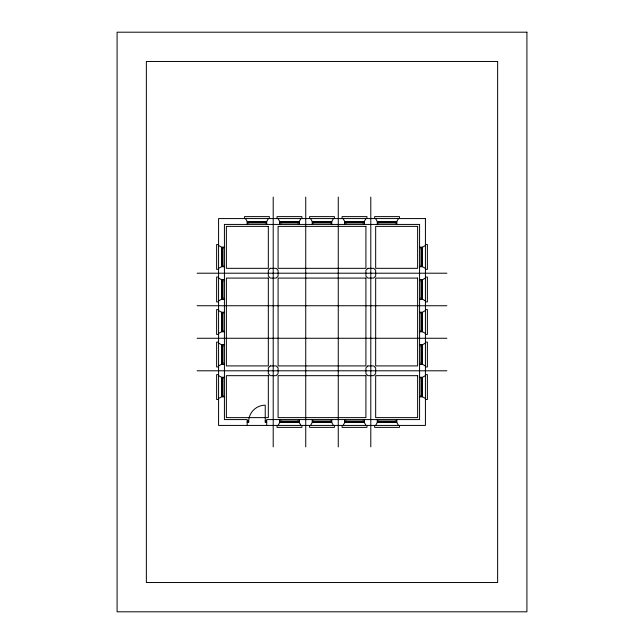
<?xml version="1.0" encoding="UTF-8"?>
<svg xmlns="http://www.w3.org/2000/svg" width="644" height="644" viewBox="0 0 644 644"><rect width="100%" height="100%" fill="white"/><g stroke="black" fill="none" stroke-linecap="round" stroke-linejoin="round"><path stroke-width="0.97" d="M266.705 224.426L266.705 221.496L268.395 218.574M299.235 224.426L299.235 221.496L300.925 218.574M331.757 224.426L331.757 221.496L333.447 218.574M364.287 224.426L364.287 221.496L365.969 218.574M278.031 425.426L279.713 422.504L279.713 419.574M396.809 224.426L396.809 221.496L398.499 218.574M310.553 425.426L312.243 422.504L312.243 419.574M343.075 425.426L344.765 422.504L344.765 419.574M375.605 425.426L377.295 422.504L377.295 419.574M218.574 268.395L221.496 266.705L224.426 266.705M218.574 300.925L221.496 299.235L224.426 299.235M218.574 333.447L221.496 331.757L224.426 331.757M419.574 247.191L422.504 247.191L425.426 245.501M218.574 365.969L221.496 364.287L224.426 364.287M419.574 279.713L422.504 279.713L425.426 278.031M218.574 398.499L221.496 396.809L224.426 396.809M419.574 312.243L422.504 312.243L425.426 310.553M419.574 344.765L422.504 344.765L425.426 343.075M419.574 377.295L422.504 377.295L425.426 375.605M245.501 218.574L247.191 221.496L266.705 221.496M278.031 218.574L279.713 221.496L299.235 221.496M310.553 218.574L312.243 221.496L331.757 221.496M343.075 218.574L344.765 221.496L364.287 221.496M375.605 218.574L377.295 221.496L396.809 221.496M248.656 222.228L265.239 222.228M281.178 222.228L297.769 222.228M313.709 222.228L330.292 222.228M346.231 222.228L362.822 222.228M378.761 222.228L395.344 222.228M247.191 222.961L266.705 222.961M279.713 222.961L299.235 222.961M312.243 222.961L331.757 222.961M344.765 222.961L364.287 222.961M377.295 222.961L396.809 222.961M218.574 244.527L216.617 244.527L216.617 269.369L218.574 269.369M425.426 244.527L427.383 244.527L427.383 269.369L425.426 269.369M218.574 245.501L221.496 247.191L224.426 247.191M221.496 248.656L222.961 248.656M421.039 248.656L422.504 248.656M221.496 265.239L222.961 265.239M421.039 265.239L422.504 265.239M419.574 266.705L422.504 266.705L425.426 268.395M197.104 273.209L446.896 273.209M218.574 277.049L216.617 277.049L216.617 301.899L218.574 301.899M425.426 277.049L427.383 277.049L427.383 301.899L425.426 301.899M218.574 278.031L221.496 279.713L224.426 279.713M221.496 281.178L222.961 281.178M421.039 281.178L422.504 281.178M221.496 297.769L222.961 297.769M421.039 297.769L422.504 297.769M419.574 299.235L422.504 299.235L425.426 300.925M197.104 305.739L446.896 305.739M218.574 309.579L216.617 309.579L216.617 334.421L218.574 334.421M425.426 309.579L427.383 309.579L427.383 334.421L425.426 334.421M218.574 310.553L221.496 312.243L224.426 312.243M221.496 313.709L222.961 313.709M421.039 313.709L422.504 313.709M221.496 330.292L222.961 330.292M421.039 330.292L422.504 330.292M419.574 331.757L422.504 331.757L425.426 333.447M197.104 338.261L446.896 338.261M218.574 342.101L216.617 342.101L216.617 366.951L218.574 366.951M425.426 342.101L427.383 342.101L427.383 366.951L425.426 366.951M218.574 343.075L221.496 344.765L224.426 344.765M221.496 346.231L222.961 346.231M421.039 346.231L422.504 346.231M221.496 362.822L222.961 362.822M421.039 362.822L422.504 362.822M419.574 364.287L422.504 364.287L425.426 365.969M197.104 370.791L446.896 370.791M218.574 374.631L216.617 374.631L216.617 399.473L218.574 399.473M425.426 374.631L427.383 374.631L427.383 399.473L425.426 399.473M218.574 375.605L221.496 377.295L224.426 377.295M221.496 378.761L222.961 378.761M421.039 378.761L422.504 378.761M221.496 395.344L222.961 395.344M421.039 395.344L422.504 395.344M419.574 396.809L422.504 396.809L425.426 398.499M247.191 421.039L248.656 421.039L248.656 422.504L247.191 422.504M265.239 421.039L266.705 421.039M279.713 421.039L299.235 421.039M312.243 421.039L331.757 421.039M344.765 421.039L364.287 421.039M377.295 421.039L396.809 421.039M281.178 421.772L297.769 421.772M313.709 421.772L330.292 421.772M346.231 421.772L362.822 421.772M378.761 421.772L395.344 421.772M266.705 422.504L265.239 422.504L265.239 405.181A16.591 16.591 0 0 0 248.656 421.772M279.713 422.504L299.235 422.504L300.925 425.426M312.243 422.504L331.757 422.504L333.447 425.426M344.765 422.504L364.287 422.504L365.969 425.426M377.295 422.504L396.809 422.504L398.499 425.426M422.504 247.191L422.504 266.705M422.504 279.713L422.504 299.235M422.504 312.243L422.504 331.757M422.504 344.765L422.504 364.287M422.504 377.295L422.504 396.809M421.772 248.656L421.772 265.239M421.772 281.178L421.772 297.769M421.772 313.709L421.772 330.292M421.772 346.231L421.772 362.822M421.772 378.761L421.772 395.344M421.039 247.191L421.039 266.705M421.039 279.713L421.039 299.235M421.039 312.243L421.039 331.757M421.039 344.765L421.039 364.287M421.039 377.295L421.039 396.809M399.473 218.574L399.473 216.617L374.631 216.617L374.631 218.574M399.473 425.426L399.473 427.383L374.631 427.383L374.631 425.426M396.809 419.574L396.809 422.504M395.344 221.496L395.344 222.961M395.344 421.039L395.344 422.504M378.761 221.496L378.761 222.961M378.761 421.039L378.761 422.504M377.295 221.496L377.295 224.426M370.791 197.104L370.791 446.896M366.951 218.574L366.951 216.617L342.101 216.617L342.101 218.574M366.951 425.426L366.951 427.383L342.101 427.383L342.101 425.426M364.287 419.574L364.287 422.504M362.822 221.496L362.822 222.961M362.822 421.039L362.822 422.504M346.231 221.496L346.231 222.961M346.231 421.039L346.231 422.504M344.765 221.496L344.765 224.426M338.261 197.104L338.261 446.896M334.421 218.574L334.421 216.617L309.579 216.617L309.579 218.574M334.421 425.426L334.421 427.383L309.579 427.383L309.579 425.426M331.757 419.574L331.757 422.504M330.292 221.496L330.292 222.961M330.292 421.039L330.292 422.504M313.709 221.496L313.709 222.961M313.709 421.039L313.709 422.504M312.243 221.496L312.243 224.426M305.739 197.104L305.739 446.896M301.899 218.574L301.899 216.617L277.049 216.617L277.049 218.574M301.899 425.426L301.899 427.383L277.049 427.383L277.049 425.426M299.235 419.574L299.235 422.504M297.769 221.496L297.769 222.961M297.769 421.039L297.769 422.504M281.178 221.496L281.178 222.961M281.178 421.039L281.178 422.504M279.713 221.496L279.713 224.426M273.209 197.104L273.209 446.896M269.369 218.574L269.369 216.617L244.527 216.617L244.527 218.574M266.705 425.426L266.705 419.574L419.574 419.574L419.574 224.426L224.426 224.426L224.426 419.574L247.191 419.574L247.191 425.426M265.239 221.496L265.239 222.961M248.656 221.496L248.656 222.961M247.191 221.496L247.191 224.426M222.961 247.191L222.961 266.705M222.961 279.713L222.961 299.235M222.961 312.243L222.961 331.757M222.961 344.765L222.961 364.287M222.961 377.295L222.961 396.809M222.228 248.656L222.228 265.239M222.228 281.178L222.228 297.769M222.228 313.709L222.228 330.292M222.228 346.231L222.228 362.822M222.228 378.761L222.228 395.344M221.496 247.191L221.496 266.705M221.496 279.713L221.496 299.235M221.496 312.243L221.496 331.757M221.496 344.765L221.496 364.287M221.496 377.295L221.496 396.809M270.287 268.331L268.331 270.287L268.331 276.139L270.287 278.087L276.139 278.087L278.087 276.139L278.087 270.287L276.139 268.331L270.287 268.331M270.287 365.913L268.331 367.861L268.331 373.713L270.287 375.669L276.139 375.669L278.087 373.713L278.087 367.861L276.139 365.913L270.287 365.913M367.861 268.331L365.913 270.287L365.913 276.139L367.861 278.087L373.713 278.087L375.669 276.139L375.669 270.287L373.713 268.331L367.861 268.331M367.861 365.913L365.913 367.861L365.913 373.713L367.861 375.669L373.713 375.669L375.669 373.713L375.669 367.861L373.713 365.913L367.861 365.913M526.913 32.2L117.087 32.2L117.087 611.8L526.913 611.8L526.913 32.2M497.635 61.47L146.365 61.47L146.365 582.53L497.635 582.53L497.635 61.47M425.426 218.574L218.574 218.574L218.574 425.426L425.426 425.426L425.426 218.574M268.331 226.374L226.374 226.374L226.374 268.331L268.331 268.331L268.331 226.374M365.913 226.374L278.087 226.374L278.087 268.331L365.913 268.331L365.913 226.374M417.626 226.374L375.669 226.374L375.669 268.331L417.626 268.331L417.626 226.374M268.331 278.087L226.374 278.087L226.374 365.913L268.331 365.913L268.331 278.087M365.913 278.087L278.087 278.087L278.087 365.913L365.913 365.913L365.913 278.087M417.626 278.087L375.669 278.087L375.669 365.913L417.626 365.913L417.626 278.087M268.331 375.669L226.374 375.669L226.374 417.626L268.331 417.626L268.331 375.669M365.913 375.669L278.087 375.669L278.087 417.626L365.913 417.626L365.913 375.669M417.626 375.669L375.669 375.669L375.669 417.626L417.626 417.626L417.626 375.669"/></g></svg>
